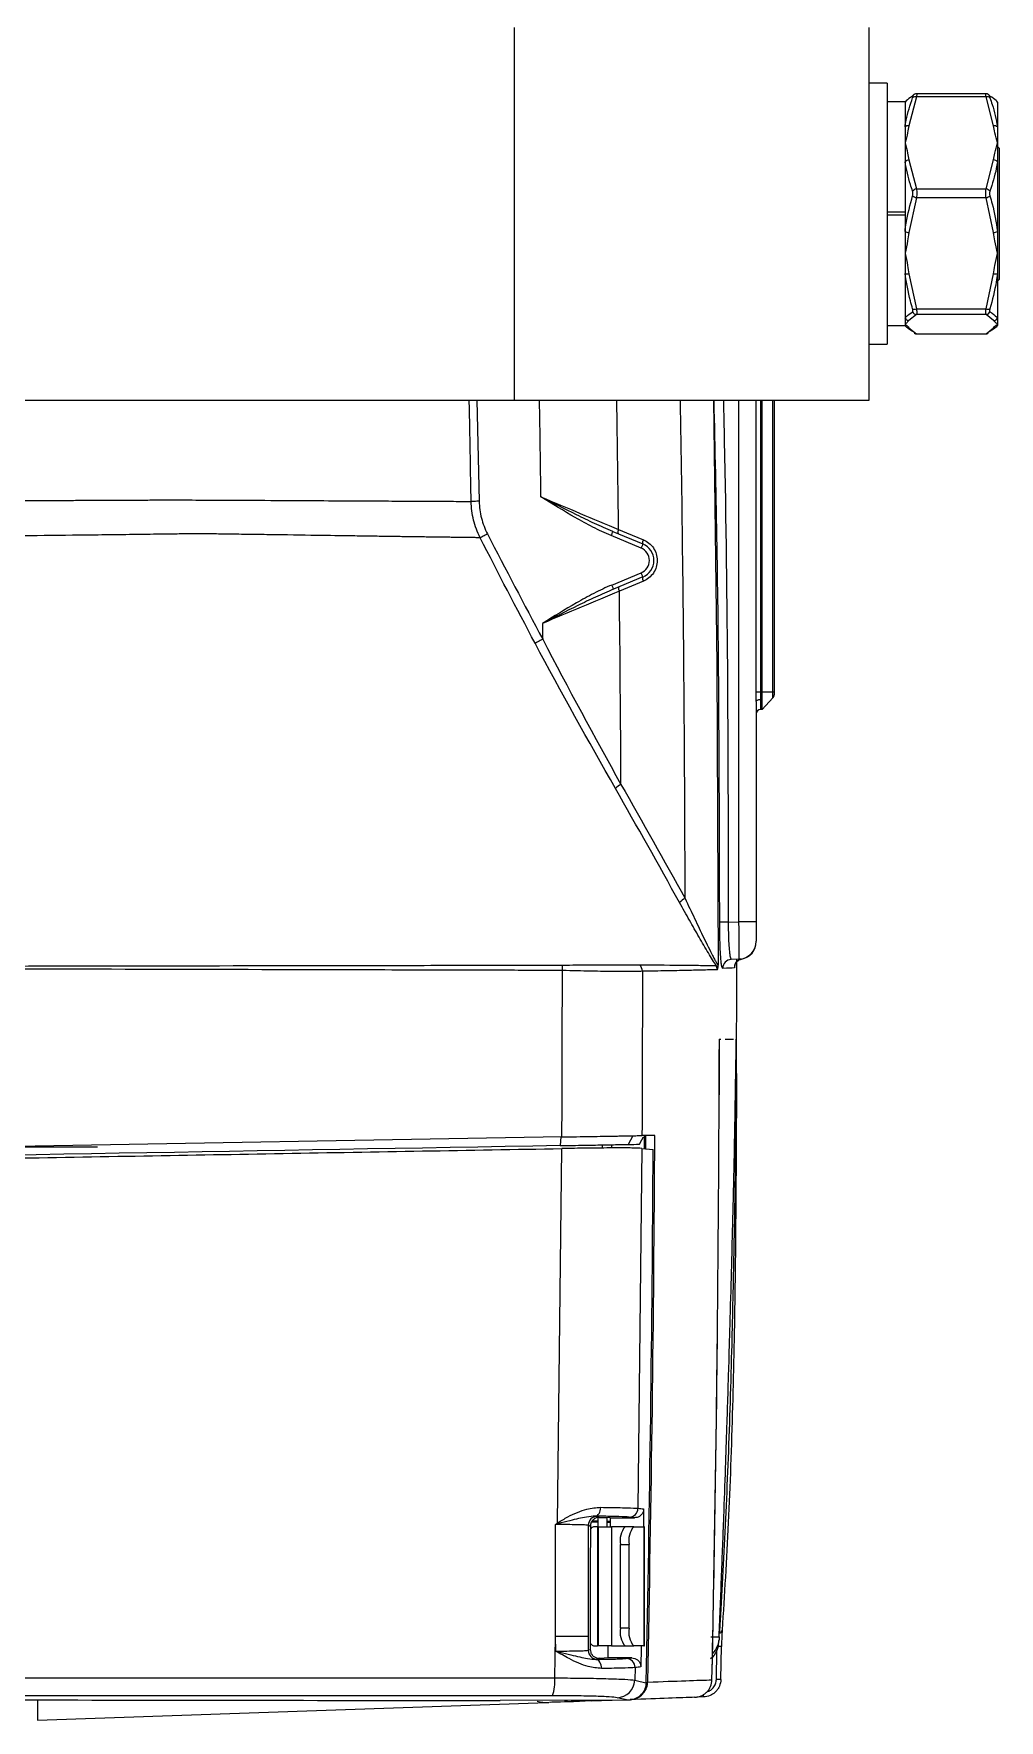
# Model space of a CAD drawing. Extents: x 14.8 to 109.8, y 1.6 to 86.6.
# Drawn here: x 50.9 to 54.14, y 65.48 to 71.13 of the extents above; entities that cross this region are included whole.
import ezdxf

# ---------------------------------------------------------------- set-up
doc = ezdxf.new("R2010")
doc.units = 0
doc.header["$MEASUREMENT"] = 0
doc.layers.add('OBJECT', color=7, linetype='CONTINUOUS')

msp = doc.modelspace()

# ---------------------------------------------------------------- linework, layer by layer
at = {"layer": 'OBJECT'}
for p, q in [((52.5123, 69.9043), (52.5123, 71.1543)), ((53.7023, 69.9043), (53.7023, 71.1543)), ((53.7623, 70.9668), (53.7023, 70.9668)), ((53.7623, 70.9668), (53.7623, 70.0918)), ((53.8606, 70.9211), (53.8352, 70.8241)), ((54.0939, 70.9211), (53.8606, 70.9211)), ((54.0933, 70.932), (53.8611, 70.932)), ((54.1193, 70.8241), (54.0939, 70.9211)), ((53.8223, 70.9043), (53.7623, 70.9043)), ((53.8223, 70.9043), (53.8223, 70.5343)), ((53.8223, 70.904), (53.8223, 70.8204)), ((54.1323, 70.904), (54.1323, 70.8204)), ((53.8223, 70.8204), (53.8223, 70.767)), ((54.1323, 70.8204), (54.1323, 70.767)), ((53.8223, 70.767), (53.8223, 70.7038)), ((54.1323, 70.767), (54.1323, 70.7038)), ((54.1383, 70.7493), (54.1323, 70.7553)), ((53.8223, 70.7038), (53.8223, 70.4702)), ((53.8352, 70.7099), (53.8606, 70.6129)), ((54.0939, 70.6129), (54.1193, 70.7099)), ((54.1323, 70.7038), (54.1323, 70.4702)), ((54.1383, 70.7493), (54.1383, 70.6849)), ((54.1383, 70.6849), (54.1383, 70.3093)), ((53.8606, 70.5833), (53.8352, 70.4661)), ((53.8606, 70.6129), (54.0939, 70.6129)), ((54.0939, 70.5833), (53.8606, 70.5833)), ((54.1193, 70.4661), (54.0939, 70.5833)), ((53.8223, 70.5343), (53.7623, 70.5343)), ((53.8223, 70.5243), (53.7623, 70.5243)), ((53.8223, 70.5243), (53.8223, 70.1543)), ((53.8223, 70.4702), (53.8223, 70.397)), ((54.1323, 70.4702), (54.1323, 70.397)), ((53.8223, 70.397), (53.8223, 70.3291)), ((54.1323, 70.397), (54.1323, 70.3291)), ((53.8223, 70.3291), (53.8223, 70.179)), ((53.8352, 70.3279), (53.8606, 70.2106)), ((54.0939, 70.2106), (54.1193, 70.3279)), ((54.1323, 70.3291), (54.1323, 70.179)), ((54.1323, 70.3033), (54.1383, 70.3093)), ((53.8606, 70.1916), (53.8352, 70.1712)), ((53.8606, 70.2106), (54.0939, 70.2106)), ((54.0939, 70.1916), (53.8606, 70.1916)), ((54.1193, 70.1712), (54.0939, 70.1916)), ((53.7623, 70.1543), (53.8223, 70.1543)), ((53.8223, 70.179), (53.8223, 70.1593)), ((53.8223, 70.1593), (53.8223, 70.1543)), ((53.8352, 70.1473), (53.8606, 70.1269)), ((54.0939, 70.1269), (54.1193, 70.1473)), ((54.1323, 70.179), (54.1323, 70.1593)), ((54.1323, 70.1593), (54.1323, 70.1543)), ((53.7023, 70.0918), (53.7623, 70.0918)), ((53.8606, 70.1269), (54.0939, 70.1269)), ((53.8606, 70.1269), (53.8611, 70.1269)), ((53.8611, 70.1266), (54.0933, 70.1266)), ((49.6108, 69.9043), (52.5123, 69.9043)), ((52.3865, 69.9043), (52.3943, 69.5652)), ((52.5123, 69.9043), (53.7023, 69.9043)), ((53.2654, 68.1546), (53.2654, 69.9043)), ((53.323, 68.9267), (53.323, 69.9043)), ((53.3374, 69.9043), (53.3374, 68.9267)), ((53.3433, 68.9267), (53.3433, 69.9043)), ((53.3792, 68.9267), (53.3792, 69.9043)), ((53.3833, 69.9043), (53.3833, 68.9267)), ((52.9374, 69.4083), (52.8365, 69.4501)), ((52.8422, 69.464), (52.9431, 69.4222)), ((52.8391, 69.2844), (52.9374, 69.3251)), ((52.9431, 69.3113), (52.8449, 69.2706)), ((53.323, 68.9267), (53.3374, 68.9267)), ((53.3233, 68.8943), (53.3233, 68.1546)), ((53.3433, 68.9267), (53.3374, 68.9267)), ((53.3377, 68.9008), (53.3377, 68.8672)), ((53.3433, 68.8674), (53.3433, 68.9267)), ((53.3433, 68.9267), (53.3792, 68.9267)), ((53.3792, 68.906), (53.3433, 68.8674)), ((53.3792, 68.906), (53.3792, 68.9267)), ((53.3792, 68.9267), (53.3833, 68.9267)), ((53.3833, 68.9267), (53.3833, 68.9162)), ((53.3433, 68.8674), (53.3377, 68.8672)), ((53.2297, 68.1534), (53.2654, 68.1546)), ((53.3233, 68.1546), (53.2654, 68.1546)), ((53.3233, 68.1546), (53.3233, 68.0897)), ((53.2654, 68.0297), (53.2398, 68.0288)), ((53.219, 67.7617), (53.2476, 67.7617)), ((53.1988, 67.5749), (53.1993, 67.6306)), ((52.6718, 67.4335), (49.7033, 67.3817)), ((52.6677, 67.4335), (52.6661, 67.4045)), ((52.91, 67.4377), (52.894, 67.4085)), ((52.9479, 67.4384), (52.9479, 67.3947)), ((52.9523, 67.4384), (52.9523, 67.3942)), ((50.7644, 67.4002), (51.1143, 67.4002)), ((52.6575, 66.1395), (52.6716, 67.3947)), ((52.8084, 67.3964), (52.8084, 67.407)), ((52.838, 67.4075), (52.838, 67.3966)), ((52.9399, 67.3954), (52.9269, 66.1883)), ((52.9399, 67.3954), (52.9777, 67.3919)), ((52.9459, 66.1862), (52.9449, 66.1267)), ((52.7602, 66.1313), (52.7602, 65.7587)), ((52.7712, 66.1426), (52.7933, 66.1422)), ((52.7727, 66.1449), (52.7933, 66.1446)), ((52.7933, 66.1449), (52.7729, 66.1452)), ((52.7912, 66.1267), (52.7827, 66.1267)), ((52.784, 66.162), (52.7902, 66.1613)), ((52.7912, 66.1267), (52.7912, 65.7267)), ((52.7912, 66.1267), (52.7933, 66.1267)), ((52.7933, 66.1267), (52.7933, 66.1572)), ((52.7933, 66.1267), (52.7933, 65.7267)), ((52.7933, 66.1267), (52.8383, 66.1267)), ((52.7971, 66.1579), (52.824, 66.1579)), ((52.8233, 66.1267), (52.8233, 66.1541)), ((52.8339, 66.1445), (52.8233, 66.1446)), ((52.8233, 66.1441), (52.8339, 66.1439)), ((52.8233, 66.142), (52.8338, 66.142)), ((52.8341, 66.1567), (52.824, 66.1579)), ((52.8341, 66.1567), (52.8336, 66.127)), ((52.8341, 66.1567), (52.9156, 66.1567)), ((52.8383, 66.1267), (52.8383, 65.7267)), ((52.8837, 66.1267), (52.8383, 66.1267)), ((52.9127, 66.1267), (52.8837, 66.1267)), ((52.9156, 66.1567), (52.8972, 66.1588)), ((52.9127, 66.1267), (52.9467, 66.1267)), ((52.9467, 66.1267), (52.9467, 65.7267)), ((52.9483, 66.1267), (52.9467, 66.1267)), ((52.9483, 65.7267), (52.9483, 66.1267)), ((52.8682, 65.7867), (52.8682, 66.0667)), ((52.8682, 66.0667), (52.8972, 66.0667)), ((52.8972, 65.7867), (52.8972, 66.0667)), ((52.8972, 65.7867), (52.8682, 65.7867)), ((52.6475, 65.6196), (52.6504, 65.7587)), ((52.6511, 65.7096), (52.6504, 65.7587)), ((52.7602, 65.7587), (52.7602, 65.7121)), ((52.7827, 65.7267), (52.7912, 65.7267)), ((52.7933, 65.7267), (52.7912, 65.7267)), ((52.8383, 65.7267), (52.7933, 65.7267)), ((52.8263, 65.7267), (52.8255, 65.6867)), ((52.8383, 65.7267), (52.8837, 65.7267)), ((52.8837, 65.7267), (52.9127, 65.7267)), ((52.9467, 65.7267), (52.9127, 65.7267)), ((52.9467, 65.7267), (52.9483, 65.7267)), ((53.1712, 65.7568), (53.1988, 65.7579)), ((53.1949, 65.7252), (53.1932, 65.7259)), ((53.1988, 65.758), (53.197, 65.7582)), ((53.2046, 65.6143), (53.2069, 65.725)), ((52.7902, 65.6821), (52.786, 65.6816)), ((52.7967, 65.6854), (52.8134, 65.6854)), ((52.8255, 65.6867), (52.8134, 65.6854)), ((52.9059, 65.6867), (52.8255, 65.6867)), ((52.8873, 65.6847), (52.9059, 65.6867)), ((53.1896, 65.6146), (53.1916, 65.7112)), ((52.9169, 65.654), (52.916, 65.612)), ((52.894, 65.5451), (52.857, 65.5533)), ((53.1466, 65.5556), (53.1238, 65.5548)), ((50.9133, 65.5457), (50.9133, 65.4776)), ((50.9133, 65.4776), (52.6229, 65.5373)), ((52.894, 65.5451), (52.4643, 65.5433)), ((52.77, 65.5424), (52.8399, 65.5448))]:
    msp.add_line(p, q, dxfattribs=at)
at = {"layer": 'OBJECT', "flags": 128}
for points in [[(53.1801, 69.9043), (53.1914, 69.0166), (53.1959, 68.0094)], [(52.8422, 69.464), (52.8421, 69.4637), (52.8418, 69.4629), (52.8413, 69.4616), (52.8406, 69.4599), (52.8397, 69.4578), (52.8387, 69.4554), (52.8376, 69.4528), (52.8365, 69.4501)], [(52.8619, 69.4704), (52.8889, 69.4592), (52.945, 69.436)], [(52.9431, 69.4222), (52.943, 69.4219), (52.9427, 69.4211), (52.9422, 69.4198), (52.9415, 69.4181), (52.9406, 69.416), (52.9396, 69.4136), (52.9385, 69.411), (52.9374, 69.4083)], [(52.8449, 69.2706), (52.8448, 69.2709), (52.8445, 69.2716), (52.8439, 69.2729), (52.8432, 69.2747), (52.8423, 69.2768), (52.8413, 69.2791), (52.8403, 69.2817), (52.8391, 69.2844)], [(52.945, 69.2974), (52.9181, 69.2862), (52.8644, 69.264)], [(52.9431, 69.3113), (52.943, 69.3116), (52.9427, 69.3123), (52.9422, 69.3136), (52.9415, 69.3153), (52.9406, 69.3174), (52.9396, 69.3198), (52.9385, 69.3224), (52.9374, 69.3251)], [(52.6067, 69.1557), (52.6068, 69.1491), (52.6069, 69.1424), (52.6069, 69.1358), (52.607, 69.1291), (52.6071, 69.1225), (52.6071, 69.1159), (52.6072, 69.1092), (52.6073, 69.1026)], [(52.6073, 69.1026), (52.603, 69.1003), (52.5989, 69.0981), (52.595, 69.0961), (52.5914, 69.0942), (52.5883, 69.0925), (52.5856, 69.091), (52.5834, 69.0899), (52.5819, 69.0891)], [(53.3233, 68.8943), (53.3235, 68.8955), (53.3243, 68.8967), (53.3257, 68.8979), (53.3275, 68.8988), (53.3297, 68.8996), (53.3322, 68.9003), (53.3349, 68.9007), (53.3377, 68.9008)], [(53.2297, 68.1534), (53.2243, 68.1534), (53.219, 68.1534), (53.2142, 68.1534), (53.2099, 68.1534), (53.2063, 68.1533), (53.2036, 68.1533), (53.2017, 68.1533), (53.2008, 68.1533)], [(52.9315, 67.4091), (52.9397, 67.4237), (52.9457, 67.4345)], [(52.784, 66.162), (52.7873, 66.1626), (52.7906, 66.1644), (52.7935, 66.1671), (52.7962, 66.1708), (52.7984, 66.1753), (52.8, 66.1804), (52.801, 66.186), (52.8014, 66.1917)], [(52.6504, 65.7587), (52.6505, 66.0087), (52.6505, 66.1339)], [(52.7671, 66.1279), (52.765, 66.1289), (52.7602, 66.1313)], [(52.7671, 66.1279), (52.7669, 65.9839), (52.7668, 65.8099), (52.7667, 65.7154)], [(52.7902, 66.1613), (52.7923, 66.1603), (52.7971, 66.1579)], [(52.7602, 65.7587), (52.7575, 65.7587), (52.751, 65.7587), (52.7408, 65.7587), (52.7274, 65.7587), (52.7111, 65.7587), (52.6925, 65.7587), (52.672, 65.7587), (52.6504, 65.7587)], [(52.9376, 65.7267), (52.9376, 65.7224), (52.9362, 65.6562)], [(53.2068, 65.725), (53.2067, 65.725), (53.2062, 65.725), (53.2051, 65.725), (53.2037, 65.7251), (53.2019, 65.7251), (53.1998, 65.7252), (53.1974, 65.7252), (53.1949, 65.7252)], [(52.7602, 65.7121), (52.7623, 65.7132), (52.7667, 65.7154)], [(52.8048, 65.6513), (52.8045, 65.6571), (52.8034, 65.6628), (52.8017, 65.668), (52.7993, 65.6726), (52.7965, 65.6763), (52.7932, 65.6792), (52.7897, 65.681), (52.786, 65.6816)], [(52.7967, 65.6854), (52.7946, 65.6843), (52.7902, 65.6821)], [(53.1916, 65.7112), (53.189, 65.7127), (53.1869, 65.7138)], [(53.2046, 65.6143), (53.2044, 65.6143), (53.2036, 65.6143), (53.2023, 65.6143), (53.2004, 65.6144), (53.1981, 65.6144), (53.1955, 65.6145), (53.1926, 65.6145), (53.1896, 65.6146)], [(53.1466, 65.5556), (53.1466, 65.5558), (53.1466, 65.5567), (53.1466, 65.5581), (53.1465, 65.5599), (53.1464, 65.5622), (53.1463, 65.5643)], [(52.77, 65.5424), (52.7302, 65.541), (52.7101, 65.5403)]]:
    msp.add_lwpolyline(points, dxfattribs=at)
at = {"layer": 'OBJECT'}
for centre, radius, start, end in [((53.86, 70.918), 0.0137, 119.7073, 154.3151), ((53.8564, 70.908), 0.0137, 72.2097, 129.9167), ((54.0981, 70.908), 0.0137, 50.0843, 107.7894), ((54.0945, 70.9179), 0.0137, 25.7097, 60.3889), ((53.8328, 70.8081), 0.0163, 81.2907, 130.3851), ((54.1217, 70.8081), 0.0163, 49.6152, 98.7098), ((53.8362, 70.6907), 0.0192, 92.9888, 136.7166), ((54.1183, 70.6907), 0.0192, 43.2833, 87.0123), ((53.8644, 70.5924), 0.0209, 100.5494, 143.6997), ((53.8671, 70.613), 0.0304, 230.0918, 257.6299), ((54.0901, 70.5924), 0.0209, 36.3016, 79.4493), ((54.0874, 70.613), 0.0304, 282.3711, 309.9071), ((53.8372, 70.4948), 0.0288, 238.7365, 266.1411), ((54.1173, 70.4948), 0.0288, 273.858, 301.2636), ((53.8312, 70.3527), 0.0252, 249.3365, 279.3205), ((54.1234, 70.3527), 0.0252, 260.6795, 290.6633), ((53.8534, 70.2313), 0.0219, 254.5783, 289.1257), ((53.8615, 70.2068), 0.0152, 204.428, 266.6527), ((54.1011, 70.2313), 0.0219, 250.8747, 285.4213), ((54.093, 70.2068), 0.0152, 273.3487, 335.5706), ((53.8356, 70.1865), 0.0152, 209.2439, 268.8133), ((53.8349, 70.1619), 0.0146, 209.9376, 271.3456), ((53.86, 70.1407), 0.0137, 240.0111, 272.7403), ((54.0946, 70.1407), 0.0137, 267.261, 299.6097), ((54.119, 70.1865), 0.0152, 271.1855, 330.7561), ((54.1196, 70.1619), 0.0146, 268.6533, 330.0624), ((-60.9867, 68.0017), 113.5993, 0.79598, 0.95964), ((-60.9867, 68.0017), 113.8582, 0.739072, 0.957459), ((-60.9867, 68.0017), 114.0719, 0.685626, 0.955665), ((52.8759, 69.4615), 0.0166, 147.5194, 197.1515), ((52.9202, 69.3667), 0.045, 292.5, 67.5), ((52.959, 69.4271), 0.0166, 147.5157, 197.1565), ((52.9202, 69.3667), 0.06, 292.5, 67.5), ((-60.9867, 68.0017), 114.0719, 0.116392, 0.685626), ((52.959, 69.3063), 0.0166, 162.6468, 212.5797), ((52.8784, 69.273), 0.0166, 162.6474, 212.5803), ((-60.9867, 68.0017), 113.8582, 0.309066, 0.635223), ((53.3683, 68.9162), 0.015, 317, 0), ((53.3383, 68.8522), 0.015, 92, 180), ((52.8995, 68.5583), 0.0649, 117.2956, 137.7125), ((53.109, 68.1827), 0.0562, 115.4291, 139.336), ((53.2633, 68.0897), 0.06, 272, 0), ((53.2633, 68.0887), 0.06, 280.5562, 359.9995), ((52.471, 67.9993), 0.2024, 357.8634, 2.9954), ((52.9113, 67.989), 0.0302, 0.0804, 45.6789), ((53.1624, 67.9945), 0.0301, 0.0231, 27.6049), ((53.2408, 67.9989), 0.03, 92.0503, 180.0577), ((53.2798, 68.0002), 0.03, 100.5684, 180.0084), ((-60.9867, 68.0017), 114.2446, 359.636706, 0.013783), ((-60.9867, 68.0017), 114.1866, 358.801434, 359.879574), ((-60.9867, 68.0017), 113.9713, 358.795395, 359.717093), ((-60.9867, 68.0017), 113.9661, 358.794245, 359.693399), ((-60.9867, 68.0017), 114.1866, 358.801434, 359.376217), ((52.897, 66.1887), 0.0299, 270.5314, 359.2762), ((52.4145, 65.9504), 0.308, 37.2215, 37.881), ((52.7903, 66.1313), 0.03, 90.0538, 179.9669), ((52.7842, 66.1056), 0.0212, 94.2156, 145.501), ((52.9378, 66.0807), 0.071, 139.6093, 191.369), ((52.9668, 66.0807), 0.071, 139.6093, 191.369), ((52.9378, 65.7727), 0.071, 168.631, 220.3907), ((52.9668, 65.7727), 0.071, 168.631, 220.3907), ((53.1979, 65.7811), 0.0112, 278.0709, 355.3312), ((52.7843, 65.7481), 0.0214, 213.1959, 265.6469), ((53.1107, 65.7617), 0.09, 317.1949, 357.2498), ((52.7902, 65.7122), 0.03, 180.0215, 269.9463), ((52.887, 65.6547), 0.0299, 358.6768, 89.4481), ((52.5081, 65.6056), 0.1401, 340.8901, 5.7674), ((52.856, 65.6133), 0.06, 270.9398, 358.8023), ((52.6231, 65.6623), 0.125, 254.172, 272.0001)]:
    msp.add_arc(centre, radius, start, end, dxfattribs=at)
msp.add_ellipse((53.2633, 68.1547), major_axis=(-0.0021, 0.125), ratio=0.016736, start_param=3.141897, end_param=4.711475, dxfattribs=at)
for points, knots in [([(53.8476, 70.9239), (53.845, 70.9224), (53.8338, 70.9159), (53.8273, 70.9092), (53.8223, 70.904)], [0, 0, 0, 0, 0.230778, 1, 1, 1, 1]), ([(53.8476, 70.9185), (53.8478, 70.9191), (53.8484, 70.9207), (53.8488, 70.9228), (53.8487, 70.9242), (53.848, 70.924), (53.8476, 70.9239)], [0, 0, 0, 0, 0.142529, 0.421886, 0.711622, 1, 1, 1, 1]), ([(53.8611, 70.9319), (53.8603, 70.9319), (53.8582, 70.932), (53.8555, 70.9311), (53.8538, 70.9301), (53.8532, 70.9298)], [0, 0, 0, 0, 0.265109, 0.749338, 1, 1, 1, 1]), ([(53.8611, 70.9317), (53.8613, 70.9318), (53.8618, 70.932), (53.8618, 70.9295), (53.8614, 70.9254), (53.8608, 70.9222), (53.8606, 70.9211)], [0, 0, 0, 0, 0.15693, 0.501935, 0.833129, 1, 1, 1, 1]), ([(54.0939, 70.9211), (54.0936, 70.9232), (54.0928, 70.9275), (54.0927, 70.9313), (54.0931, 70.9318), (54.0933, 70.932)], [0, 0, 0, 0, 0.3402031, 0.6860974, 1, 1, 1, 1]), ([(54.1012, 70.9298), (54.1003, 70.9303), (54.0981, 70.9315), (54.0951, 70.9323), (54.0934, 70.932), (54.0933, 70.932)], [0, 0, 0, 0, 0.387513, 0.974242, 1, 1, 1, 1]), ([(54.1069, 70.9239), (54.1067, 70.924), (54.1061, 70.9242), (54.1057, 70.9237), (54.1058, 70.9218), (54.1065, 70.9196), (54.1069, 70.9185)], [0, 0, 0, 0, 0.1425404, 0.4218971, 0.7116265, 1, 1, 1, 1]), ([(54.1323, 70.904), (54.131, 70.9056), (54.1256, 70.9124), (54.115, 70.9189), (54.1069, 70.9239)], [0, 0, 0, 0, 0.230784, 1, 1, 1, 1]), ([(53.8223, 70.8204), (53.8235, 70.8281), (53.8289, 70.8612), (53.8395, 70.8936), (53.8476, 70.9185)], [0, 0, 0, 0, 0.230783, 1, 1, 1, 1]), ([(54.1069, 70.9185), (54.1095, 70.9111), (54.1208, 70.8789), (54.1273, 70.8459), (54.1323, 70.8204)], [0, 0, 0, 0, 0.230778, 1, 1, 1, 1]), ([(53.8352, 70.8241), (53.8339, 70.8165), (53.8305, 70.7975), (53.8253, 70.7786), (53.8223, 70.7672), (53.8223, 70.767)], [0, 0, 0, 0, 0.4001067, 0.989964, 1, 1, 1, 1]), ([(54.1323, 70.767), (54.1322, 70.7672), (54.1292, 70.7786), (54.124, 70.7975), (54.1206, 70.8165), (54.1193, 70.8241)], [0, 0, 0, 0, 0.010037, 0.599893, 1, 1, 1, 1]), ([(53.8223, 70.767), (53.8223, 70.7668), (53.8253, 70.7554), (53.8305, 70.7365), (53.8339, 70.7175), (53.8352, 70.7099)], [0, 0, 0, 0, 0.010036, 0.599893, 1, 1, 1, 1]), ([(54.1193, 70.7099), (54.1206, 70.7175), (54.124, 70.7365), (54.1292, 70.7554), (54.1322, 70.7668), (54.1323, 70.767)], [0, 0, 0, 0, 0.400107, 0.989963, 1, 1, 1, 1]), ([(53.8476, 70.6048), (53.845, 70.6123), (53.8338, 70.6449), (53.8273, 70.6782), (53.8223, 70.7038)], [0, 0, 0, 0, 0.230777, 1, 1, 1, 1]), ([(54.1323, 70.7038), (54.131, 70.6961), (54.1256, 70.6628), (54.115, 70.63), (54.1069, 70.6048)], [0, 0, 0, 0, 0.230785, 1, 1, 1, 1]), ([(53.8223, 70.4702), (53.8235, 70.4795), (53.8289, 70.5198), (53.8395, 70.5593), (53.8476, 70.5897)], [0, 0, 0, 0, 0.2307856, 1, 1, 1, 1]), ([(53.8476, 70.5897), (53.8478, 70.5904), (53.8484, 70.5925), (53.8488, 70.5964), (53.8487, 70.601), (53.848, 70.6035), (53.8476, 70.6048)], [0, 0, 0, 0, 0.142539, 0.421888, 0.711621, 1, 1, 1, 1]), ([(53.8606, 70.6129), (53.861, 70.6105), (53.8617, 70.6054), (53.8618, 70.5965), (53.8614, 70.5889), (53.8608, 70.5847), (53.8606, 70.5833)], [0, 0, 0, 0, 0.28698, 0.578766, 0.858868, 1, 1, 1, 1]), ([(54.0939, 70.5833), (54.0935, 70.5862), (54.0928, 70.5921), (54.0927, 70.6012), (54.0931, 70.6083), (54.0937, 70.6118), (54.0939, 70.6129)], [0, 0, 0, 0, 0.286988, 0.57877, 0.858875, 1, 1, 1, 1]), ([(54.1069, 70.6048), (54.1067, 70.6042), (54.1061, 70.6024), (54.1057, 70.5988), (54.1058, 70.5941), (54.1065, 70.5912), (54.1069, 70.5897)], [0, 0, 0, 0, 0.142536, 0.421891, 0.711623, 1, 1, 1, 1]), ([(54.1069, 70.5897), (54.1095, 70.5806), (54.1208, 70.5414), (54.1273, 70.5011), (54.1323, 70.4702)], [0, 0, 0, 0, 0.230776, 1, 1, 1, 1]), ([(53.8352, 70.4661), (53.8339, 70.4568), (53.8305, 70.4339), (53.8253, 70.4109), (53.8223, 70.3972), (53.8223, 70.397)], [0, 0, 0, 0, 0.400105, 0.989964, 1, 1, 1, 1]), ([(54.1323, 70.397), (54.1322, 70.3972), (54.1292, 70.4109), (54.124, 70.4339), (54.1206, 70.4568), (54.1193, 70.4661)], [0, 0, 0, 0, 0.010037, 0.599895, 1, 1, 1, 1]), ([(53.8223, 70.397), (53.8223, 70.3967), (53.8253, 70.383), (53.8305, 70.3601), (53.8339, 70.3371), (53.8352, 70.3279)], [0, 0, 0, 0, 0.0100393, 0.5998966, 1, 1, 1, 1]), ([(54.1193, 70.3279), (54.1206, 70.3371), (54.124, 70.3601), (54.1292, 70.383), (54.1322, 70.3967), (54.1323, 70.397)], [0, 0, 0, 0, 0.400104, 0.98996, 1, 1, 1, 1]), ([(53.8476, 70.2102), (53.845, 70.2192), (53.8338, 70.2582), (53.8273, 70.2983), (53.8223, 70.3291)], [0, 0, 0, 0, 0.230777, 1, 1, 1, 1]), ([(54.1323, 70.3291), (54.131, 70.3199), (54.1256, 70.2797), (54.115, 70.2404), (54.1069, 70.2102)], [0, 0, 0, 0, 0.230785, 1, 1, 1, 1]), ([(53.8223, 70.179), (53.8235, 70.1807), (53.8289, 70.1879), (53.8395, 70.195), (53.8476, 70.2005)], [0, 0, 0, 0, 0.230784, 1, 1, 1, 1]), ([(53.8476, 70.2005), (53.8478, 70.2006), (53.8484, 70.2011), (53.8488, 70.2029), (53.8487, 70.2061), (53.848, 70.2088), (53.8476, 70.2102)], [0, 0, 0, 0, 0.142536, 0.421895, 0.711625, 1, 1, 1, 1]), ([(53.8606, 70.2106), (53.861, 70.2079), (53.8617, 70.2024), (53.8618, 70.1962), (53.8614, 70.1928), (53.8608, 70.1919), (53.8606, 70.1916)], [0, 0, 0, 0, 0.286984, 0.578772, 0.858875, 1, 1, 1, 1]), ([(54.0939, 70.1916), (54.0935, 70.1923), (54.0928, 70.1938), (54.0927, 70.1993), (54.0931, 70.2052), (54.0937, 70.2092), (54.0939, 70.2106)], [0, 0, 0, 0, 0.286981, 0.578764, 0.858864, 1, 1, 1, 1]), ([(54.1069, 70.2102), (54.1067, 70.2095), (54.1061, 70.2075), (54.1057, 70.2044), (54.1058, 70.2016), (54.1065, 70.2009), (54.1069, 70.2005)], [0, 0, 0, 0, 0.142535, 0.421894, 0.71162, 1, 1, 1, 1]), ([(54.1069, 70.2005), (54.1095, 70.1989), (54.1208, 70.1917), (54.1273, 70.1846), (54.1323, 70.179)], [0, 0, 0, 0, 0.230777, 1, 1, 1, 1]), ([(53.8352, 70.1712), (53.8339, 70.1696), (53.8305, 70.1657), (53.8253, 70.1617), (53.8223, 70.1593), (53.8223, 70.1593)], [0, 0, 0, 0, 0.4001051, 0.9899633, 1, 1, 1, 1]), ([(53.8223, 70.1593), (53.8223, 70.1592), (53.8253, 70.1568), (53.8305, 70.1529), (53.8339, 70.1489), (53.8352, 70.1473)], [0, 0, 0, 0, 0.010037, 0.599894, 1, 1, 1, 1]), ([(53.8476, 70.1347), (53.845, 70.1362), (53.8371, 70.1406), (53.8325, 70.1453), (53.8295, 70.1483)], [0, 0, 0, 0, 0.335607, 1, 1, 1, 1]), ([(53.8531, 70.1288), (53.8531, 70.1288), (53.8543, 70.1279), (53.8571, 70.1268), (53.8599, 70.1268), (53.8611, 70.1267)], [0, 0, 0, 0, 0.0189366, 0.5758658, 1, 1, 1, 1]), ([(54.0933, 70.1267), (54.0943, 70.1267), (54.0967, 70.1267), (54.0994, 70.1276), (54.1009, 70.1285), (54.1013, 70.1288)], [0, 0, 0, 0, 0.3462296, 0.810199, 1, 1, 1, 1]), ([(54.1323, 70.1546), (54.131, 70.153), (54.1256, 70.1462), (54.115, 70.1397), (54.1069, 70.1347)], [0, 0, 0, 0, 0.230784, 1, 1, 1, 1]), ([(54.1323, 70.1593), (54.1322, 70.1593), (54.1292, 70.1617), (54.124, 70.1657), (54.1206, 70.1696), (54.1193, 70.1712)], [0, 0, 0, 0, 0.0100375, 0.5998946, 1, 1, 1, 1]), ([(54.1193, 70.1473), (54.1206, 70.1489), (54.124, 70.1529), (54.1292, 70.1568), (54.1322, 70.1592), (54.1323, 70.1593)], [0, 0, 0, 0, 0.400106, 0.989963, 1, 1, 1, 1]), ([(54.0933, 70.1266), (54.0933, 70.1266), (54.0934, 70.1264), (54.0937, 70.1267), (54.0939, 70.1269)], [0, 0, 0, 0, 0.093761, 1, 1, 1, 1]), ([(52.3674, 69.5648), (52.367, 69.5848), (52.3653, 69.6848), (52.3635, 69.7979), (52.3613, 69.8911), (52.361, 69.9043)], [0, 0, 0, 0, 0.176693, 0.883464, 1, 1, 1, 1]), ([(53.2008, 68.1533), (53.2008, 68.1733), (53.2007, 68.2733), (53.1993, 68.6933), (53.1968, 69.2571), (53.1857, 69.7406), (53.182, 69.9043)], [0, 0, 0, 0, 0.034264, 0.171322, 0.719555, 1, 1, 1, 1]), ([(53.2131, 69.9043), (53.2141, 69.8589), (53.2276, 69.2754), (53.2287, 68.6917), (53.2297, 68.1534)], [0, 0, 0, 0, 0.077834, 1, 1, 1, 1]), ([(49.8759, 69.5653), (49.8876, 69.5653), (49.9108, 69.5653), (49.9456, 69.5654), (49.9803, 69.5654), (50.0149, 69.5655), (50.0494, 69.5656), (50.0838, 69.5656), (50.1181, 69.5657), (50.1523, 69.5658), (50.1864, 69.5658), (50.2204, 69.5659), (50.2543, 69.566), (50.2881, 69.5661), (50.3218, 69.5661), (50.3553, 69.5662), (50.3887, 69.5663), (50.422, 69.5664), (50.4552, 69.5665), (50.4882, 69.5666), (50.5211, 69.5666), (50.5538, 69.5667), (50.5864, 69.5668), (50.6189, 69.5669), (50.6512, 69.567), (50.6833, 69.5671), (50.7153, 69.5672), (50.7472, 69.5673), (50.7789, 69.5674), (50.8104, 69.5675), (50.8418, 69.5677), (50.873, 69.5678), (50.904, 69.5679), (50.9348, 69.568), (50.9655, 69.5681), (50.996, 69.5682), (51.0263, 69.5683), (51.0564, 69.5685), (51.0863, 69.5686), (51.1161, 69.5687), (51.1456, 69.5689), (51.175, 69.569), (51.2041, 69.5691), (51.2331, 69.5693), (51.2618, 69.5694), (51.2903, 69.5695), (51.3187, 69.5697), (51.3526, 69.5699), (51.4127, 69.5696), (51.5179, 69.5692), (51.6595, 69.5685), (51.8051, 69.5677), (51.9138, 69.5671), (51.989, 69.5667), (52.0407, 69.5664), (52.0898, 69.5662), (52.1364, 69.5659), (52.1806, 69.5657), (52.2224, 69.5655), (52.2619, 69.5653), (52.2992, 69.5651), (52.3344, 69.5649), (52.3564, 69.5648), (52.3674, 69.5648)], [0, 0, 0, 0, 0.010885, 0.02177, 0.032656, 0.043541, 0.054426, 0.065311, 0.076196, 0.087082, 0.097967, 0.108852, 0.119737, 0.130622, 0.141508, 0.152393, 0.163278, 0.174163, 0.185048, 0.195933, 0.206819, 0.217704, 0.228589, 0.239474, 0.250359, 0.261244, 0.27213, 0.283015, 0.2939, 0.304785, 0.31567, 0.326555, 0.33744, 0.348326, 0.359211, 0.370096, 0.380981, 0.391866, 0.402751, 0.413636, 0.424521, 0.435407, 0.446292, 0.457177, 0.468062, 0.478947, 0.489832, 0.500717, 0.518358, 0.560412, 0.626874, 0.695576, 0.753854, 0.780728, 0.8071, 0.83297, 0.858337, 0.883203, 0.907566, 0.931428, 0.954787, 0.977645, 1, 1, 1, 1]), ([(52.3943, 69.5652), (52.3887, 69.5651), (52.3832, 69.565), (52.3737, 69.5649), (52.3698, 69.5648), (52.3674, 69.5648)], [0, 0, 0, 0, 0.5, 0.5, 1, 1, 1, 1]), ([(52.3977, 69.443), (52.3882, 69.4619), (52.3808, 69.4818), (52.3705, 69.5227), (52.3677, 69.5437), (52.3674, 69.5648)], [0, 0, 0, 0, 0.5, 0.5, 1, 1, 1, 1]), ([(52.3943, 69.5652), (52.3946, 69.5462), (52.3972, 69.5273), (52.4067, 69.4905), (52.4136, 69.4726), (52.4223, 69.4557)], [0, 0, 0, 0, 0.5, 0.5, 1, 1, 1, 1]), ([(52.8365, 69.4501), (52.8158, 69.4587), (52.7956, 69.4683), (52.7557, 69.4888), (52.7361, 69.4996), (52.6779, 69.5329), (52.6398, 69.5564), (52.6016, 69.5798)], [0, 0, 0, 0, 0.25, 0.25, 0.5, 0.5, 1, 1, 1, 1]), ([(52.8422, 69.464), (52.8217, 69.4724), (52.8015, 69.4815), (52.7611, 69.5002), (52.7411, 69.5099), (52.6811, 69.5393), (52.6414, 69.5596), (52.6016, 69.5798)], [0, 0, 0, 0, 0.25, 0.25, 0.5, 0.5, 1, 1, 1, 1]), ([(52.6016, 69.5798), (52.6455, 69.5614), (52.6892, 69.543), (52.7763, 69.5064), (52.8194, 69.4883), (52.8619, 69.4704)], [0, 0, 0, 0, 0.5, 0.5, 1, 1, 1, 1]), ([(52.3977, 69.443), (52.3919, 69.4431), (52.3804, 69.4432), (52.3625, 69.4434), (52.3442, 69.4437), (52.3253, 69.4439), (52.3058, 69.4442), (52.2857, 69.4445), (52.2651, 69.4447), (52.2439, 69.445), (52.2222, 69.4453), (52.1998, 69.4456), (52.1768, 69.446), (52.1532, 69.4463), (52.1291, 69.4466), (52.1042, 69.447), (52.0788, 69.4474), (52.0527, 69.4477), (52.026, 69.4481), (51.9987, 69.4485), (51.941, 69.4494), (51.8418, 69.4508), (51.7222, 69.4526), (51.6174, 69.454), (51.549, 69.4551), (51.488, 69.4558), (51.4353, 69.4558), (51.3924, 69.4556), (51.3484, 69.455), (51.2915, 69.4543), (51.2108, 69.4532), (51.12, 69.4521), (50.9977, 69.4506), (50.8448, 69.449), (50.6932, 69.4475), (50.5808, 69.4465), (50.5055, 69.4459), (50.4292, 69.4453), (50.3521, 69.4448), (50.2742, 69.4443), (50.1954, 69.4438), (50.1159, 69.4433), (50.0356, 69.4429), (49.9547, 69.4426), (49.9003, 69.4424), (49.873, 69.4423)], [0, 0, 0, 0, 0.012038, 0.02418, 0.036425, 0.048774, 0.061225, 0.073778, 0.086433, 0.09919, 0.112047, 0.125006, 0.138064, 0.151222, 0.16448, 0.177836, 0.191291, 0.204843, 0.218493, 0.232239, 0.246081, 0.304039, 0.373495, 0.405327, 0.437053, 0.458042, 0.478512, 0.498868, 0.507158, 0.528357, 0.562429, 0.595806, 0.626125, 0.691572, 0.753167, 0.777504, 0.801919, 0.826413, 0.850984, 0.875632, 0.900357, 0.925156, 0.950031, 0.974979, 1, 1, 1, 1]), ([(52.4223, 69.4557), (52.4171, 69.453), (52.4118, 69.4503), (52.4031, 69.4458), (52.3997, 69.444), (52.3977, 69.443)], [0, 0, 0, 0, 0.5, 0.5, 1, 1, 1, 1]), ([(52.945, 69.436), (52.9517, 69.4332), (52.958, 69.4295), (52.9693, 69.4202), (52.9743, 69.4148), (52.9826, 69.4026), (52.9858, 69.3958), (52.9902, 69.3816), (52.9913, 69.3741), (52.9913, 69.3592), (52.9902, 69.3517), (52.9858, 69.3376), (52.9825, 69.3307), (52.9743, 69.3186), (52.9693, 69.3131), (52.958, 69.3039), (52.9517, 69.3002), (52.945, 69.2974)], [0, 0, 0, 0, 0.125, 0.125, 0.25, 0.25, 0.375, 0.375, 0.5, 0.5, 0.625, 0.625, 0.75, 0.75, 0.875, 0.875, 1, 1, 1, 1]), ([(52.8391, 69.2844), (52.8186, 69.276), (52.7986, 69.2664), (52.7592, 69.2461), (52.7398, 69.2354), (52.6822, 69.2023), (52.6445, 69.179), (52.6067, 69.1557)], [0, 0, 0, 0, 0.25, 0.25, 0.5, 0.5, 1, 1, 1, 1]), ([(52.8449, 69.2706), (52.8246, 69.2622), (52.8045, 69.2532), (52.7646, 69.2347), (52.7447, 69.2251), (52.6854, 69.1959), (52.6461, 69.1758), (52.6067, 69.1557)], [0, 0, 0, 0, 0.25, 0.25, 0.5, 0.5, 1, 1, 1, 1]), ([(52.8644, 69.264), (52.8223, 69.2463), (52.7796, 69.2284), (52.6934, 69.1922), (52.6501, 69.174), (52.6067, 69.1557)], [0, 0, 0, 0, 0.5, 0.5, 1, 1, 1, 1]), ([(53.3233, 68.8943), (53.3233, 68.8995), (53.3232, 68.9049), (53.323, 68.9157), (53.323, 68.9212), (53.323, 68.9267)], [0, 0, 0, 0, 0.5, 0.5, 1, 1, 1, 1]), ([(53.3374, 68.9267), (53.3374, 68.9222), (53.3374, 68.9178), (53.3376, 68.9091), (53.3377, 68.9049), (53.3377, 68.9008)], [0, 0, 0, 0, 0.5, 0.5, 1, 1, 1, 1]), ([(53.1891, 68.0084), (53.1855, 68.0137), (53.1814, 68.0203), (53.1725, 68.0347), (53.1678, 68.0425), (53.158, 68.059), (53.1528, 68.0678), (53.1424, 68.0856), (53.1371, 68.0946), (53.1212, 68.1222), (53.1104, 68.1411), (53.0885, 68.1797), (53.0775, 68.1993), (53.0664, 68.2193)], [0, 0, 0, 0, 0.125, 0.125, 0.25, 0.25, 0.375, 0.375, 0.5, 0.5, 0.75, 0.75, 1, 1, 1, 1]), ([(53.0849, 68.2335), (53.0954, 68.2107), (53.106, 68.1883), (53.1268, 68.1442), (53.1372, 68.1226), (53.1525, 68.091), (53.1576, 68.0806), (53.1675, 68.0606), (53.1723, 68.0511), (53.179, 68.0379), (53.1812, 68.0337), (53.1853, 68.0259), (53.1873, 68.0224), (53.1907, 68.0163), (53.1922, 68.0138), (53.1946, 68.0103), (53.1955, 68.0094), (53.1959, 68.0094)], [0, 0, 0, 0, 0.25, 0.25, 0.5, 0.5, 0.625, 0.625, 0.75, 0.75, 0.8125, 0.8125, 0.875, 0.875, 0.9375, 0.9375, 1, 1, 1, 1]), ([(53.2109, 67.9988), (53.2102, 67.9988), (53.2096, 67.9998), (53.2084, 68.0036), (53.2078, 68.0066), (53.2066, 68.0143), (53.206, 68.019), (53.2049, 68.0302), (53.2044, 68.0367), (53.2035, 68.0509), (53.203, 68.0587), (53.2023, 68.0756), (53.202, 68.0846), (53.2014, 68.1032), (53.2012, 68.1129), (53.2009, 68.133), (53.2009, 68.1431), (53.2008, 68.1533)], [0, 0, 0, 0, 0.125, 0.125, 0.25, 0.25, 0.375, 0.375, 0.5, 0.5, 0.625, 0.625, 0.75, 0.75, 0.875, 0.875, 1, 1, 1, 1]), ([(53.2297, 68.1534), (53.2296, 68.1368), (53.2298, 68.1204), (53.2305, 68.0979), (53.2308, 68.0906), (53.2315, 68.077), (53.2319, 68.0707), (53.2329, 68.0592), (53.2334, 68.054), (53.2345, 68.045), (53.2351, 68.0412), (53.2364, 68.035), (53.2371, 68.0327), (53.2384, 68.0296), (53.2391, 68.0288), (53.2398, 68.0288)], [0, 0, 0, 0, 0.25, 0.25, 0.375, 0.375, 0.5, 0.5, 0.625, 0.625, 0.75, 0.75, 0.875, 0.875, 1, 1, 1, 1]), ([(49.7355, 68.0055), (50.2255, 68.0059), (50.7151, 68.0066), (51.4479, 68.0078), (51.6919, 68.0082), (52.0575, 68.0088), (52.1793, 68.009), (52.362, 68.0093), (52.4532, 68.0094), (52.5597, 68.0095), (52.6129, 68.0096), (52.6395, 68.0096), (52.6528, 68.0097), (52.6585, 68.0097), (52.6623, 68.0097), (52.6642, 68.0097), (52.6661, 68.0097)], [0, 0, 0, 0, 0.5, 0.5, 0.75, 0.75, 0.875, 0.875, 0.9375, 0.96875, 0.984375, 0.992188, 0.996094, 0.998047, 0.998047, 1, 1, 1, 1]), ([(52.6733, 67.9918), (52.6656, 67.992), (52.658, 67.9919), (52.6428, 67.9919), (52.6199, 67.992), (52.5666, 67.9922), (52.4599, 67.9925), (52.3684, 67.9927), (52.1853, 67.9932), (52.0631, 67.9935), (51.6965, 67.9945), (51.4519, 67.9951), (50.7174, 67.9966), (50.2266, 67.9974), (49.7356, 67.9978)], [0, 0, 0, 0, 0.007813, 0.007813, 0.015625, 0.03125, 0.0625, 0.125, 0.125, 0.25, 0.25, 0.5, 0.5, 1, 1, 1, 1]), ([(52.6661, 68.0097), (52.6661, 68.0097), (52.6661, 68.0097), (52.6661, 68.0097), (52.6684, 68.0098), (52.6708, 68.0098), (52.6731, 68.0099)], [-0.00000006, -0.00000006, -0.00000006, -0.00000006, 0, 0, 0, 0.0001812267, 0.0001812267, 0.0001812267, 0.0001812267]), ([(52.6731, 68.0099), (52.7053, 68.0103), (52.7358, 68.0104), (52.7794, 68.0106), (52.7933, 68.0106), (52.8194, 68.0106), (52.8318, 68.0107), (52.855, 68.0107), (52.8657, 68.0107), (52.8849, 68.0107), (52.8935, 68.0107), (52.9086, 68.0107), (52.9151, 68.0107), (52.9256, 68.0106), (52.9296, 68.0106), (52.9325, 68.0106)], [0, 0, 0, 0, 0.25, 0.25, 0.375, 0.375, 0.5, 0.5, 0.625, 0.625, 0.75, 0.75, 0.875, 0.875, 1, 1, 1, 1]), ([(52.9416, 67.989), (52.9389, 67.9888), (52.935, 67.9886), (52.9245, 67.9883), (52.9179, 67.9883), (52.9025, 67.9881), (52.8936, 67.9881), (52.8787, 67.9881), (52.8735, 67.9882), (52.8624, 67.9882), (52.8566, 67.9883), (52.8385, 67.9884), (52.8256, 67.9886), (52.7984, 67.9889), (52.7839, 67.9892), (52.7385, 67.99), (52.7066, 67.9907), (52.6733, 67.9918)], [0, 0, 0, 0, 0.125, 0.125, 0.25, 0.25, 0.375, 0.375, 0.4375, 0.4375, 0.5, 0.5, 0.625, 0.625, 0.75, 0.75, 1, 1, 1, 1]), ([(52.9325, 68.0106), (52.9327, 68.0106), (52.9329, 68.0106), (52.9332, 68.0106), (52.9332, 68.0106), (52.9332, 68.0106), (52.9332, 68.0106)], [0, 0, 0, 0, 0.0001000617, 0.0001000617, 0.0001000617, 0.0001001217, 0.0001001217, 0.0001001217, 0.0001001217]), ([(52.9332, 68.0106), (52.9915, 68.0104), (53.0422, 68.0101), (53.1062, 68.0095), (53.1256, 68.0092), (53.1516, 68.0089), (53.1598, 68.0088), (53.1713, 68.0086), (53.175, 68.0085), (53.1822, 68.0084), (53.1857, 68.0082), (53.1891, 68.0084)], [0, 0, 0, 0, 0.5, 0.5, 0.75, 0.75, 0.875, 0.875, 0.9375, 0.9375, 1, 1, 1, 1]), ([(53.1925, 67.9945), (53.1892, 67.9942), (53.1858, 67.9941), (53.1788, 67.994), (53.1679, 67.9937), (53.1558, 67.9934), (53.1303, 67.9927), (53.1114, 67.9923), (53.0696, 67.9914), (53.0467, 67.9909), (53.0095, 67.9902), (52.9966, 67.99), (52.9765, 67.9896), (52.9663, 67.9894), (52.954, 67.9892), (52.9478, 67.9891), (52.9452, 67.9891), (52.9434, 67.9891), (52.9425, 67.9891), (52.9416, 67.989)], [0, 0, 0, 0, 0.0625, 0.0625, 0.125, 0.25, 0.25, 0.5, 0.5, 0.75, 0.75, 0.875, 0.875, 0.9375, 0.96875, 0.984375, 0.992187, 0.992187, 1, 1, 1, 1]), ([(53.1891, 68.0084), (53.1906, 68.0066), (53.192, 68.0057), (53.1944, 68.0059), (53.1954, 68.0072), (53.1959, 68.0094)], [0, 0, 0, 0, 0.5, 0.5, 1, 1, 1, 1]), ([(53.1925, 67.9945), (53.1931, 67.9945), (53.1937, 67.9957), (53.1946, 67.9993), (53.1949, 68.0009), (53.1954, 68.0047), (53.1957, 68.0069), (53.1959, 68.0094)], [0, 0, 0, 0, 0.5, 0.5, 0.75, 0.75, 1, 1, 1, 1]), ([(53.2508, 68.007), (53.2507, 68.0059), (53.2504, 68.0002), (53.25, 68.0002), (53.2498, 68.0002)], [0, 0, 0, 0, 0.191617, 1, 1, 1, 1]), ([(53.2508, 68.0072), (53.2507, 68.007), (53.2507, 68.0066), (53.2509, 68.0081), (53.2518, 68.0109), (53.2539, 68.0158), (53.2586, 68.022), (53.2657, 68.0275), (53.2716, 68.0288), (53.2744, 68.0294)], [0, 0, 0, 0, 0.109842, 0.238847, 0.341499, 0.456452, 0.628973, 0.828718, 1, 1, 1, 1]), ([(53.1996, 67.7617), (53.1996, 67.7401), (53.1996, 67.6964), (53.1994, 67.6527), (53.1993, 67.6307)], [0, 0, 0, 0, 0.495547, 1, 1, 1, 1]), ([(53.2564, 67.7616), (53.2564, 67.7616), (53.2564, 67.7616), (53.2564, 67.7616), (53.2564, 67.7616), (53.2564, 67.7615), (53.2564, 67.7614), (53.2564, 67.7611), (53.2564, 67.7606), (53.2564, 67.7596), (53.2564, 67.7577), (53.2564, 67.7518), (53.2563, 67.738), (53.2561, 67.7084), (53.2555, 67.6163), (53.2536, 67.4018), (53.2512, 67.1879), (53.248, 67.0483), (53.2476, 67.0311)], [0, 0, 0, 0, 0.000051, 0.000056, 0.0001, 0.000163, 0.000294, 0.000656, 0.001131, 0.002235, 0.004318, 0.008472, 0.025029, 0.058248, 0.124751, 0.390898, 0.924878, 1, 1, 1, 1]), ([(53.252, 67.4732), (53.2531, 67.5367), (53.2544, 67.6167), (53.2557, 67.7072), (53.2561, 67.7372), (53.2563, 67.7514), (53.2564, 67.7575), (53.2564, 67.7596), (53.2564, 67.7606), (53.2564, 67.7612), (53.2564, 67.7615), (53.2564, 67.7617), (53.2564, 67.7618), (53.2564, 67.7618), (53.2564, 67.7618)], [0, 0, 0, 0, 0.670536, 0.845236, 0.93259, 0.976278, 0.987334, 0.992958, 0.996025, 0.997415, 0.998588, 0.999105, 0.999628, 1, 1, 1, 1]), ([(53.2564, 67.7617), (53.2567, 67.6254), (53.2571, 67.4599), (53.2555, 67.3047), (53.2553, 67.2773)], [0, 0, 0, 0, 0.824099, 1, 1, 1, 1]), ([(53.1993, 67.6307), (53.1993, 67.6226), (53.1993, 67.604), (53.199, 67.5854), (53.1988, 67.5749)], [0, 0, 0, 0, 0.437039, 1, 1, 1, 1]), ([(53.1988, 65.7578), (53.2017, 65.8272), (53.2072, 65.9611), (53.2144, 66.15), (53.2203, 66.3152), (53.2249, 66.4525), (53.2286, 66.5652), (53.232, 66.6778), (53.2361, 66.8162), (53.2411, 66.9978), (53.2466, 67.2199), (53.2504, 67.3829), (53.252, 67.4719), (53.252, 67.4732)], [0, 0, 0, 0, 0.120782, 0.233186, 0.329316, 0.409399, 0.473625, 0.527828, 0.610623, 0.716335, 0.84524, 0.997712, 1, 1, 1, 1]), ([(52.6718, 67.4335), (52.7052, 67.4341), (52.737, 67.4347), (52.7825, 67.4355), (52.7969, 67.4357), (52.8242, 67.4362), (52.8371, 67.4364), (52.8551, 67.4367), (52.861, 67.4368), (52.872, 67.437), (52.8773, 67.4371), (52.8922, 67.4374), (52.901, 67.4375), (52.9165, 67.4378), (52.9231, 67.4379), (52.9336, 67.4381), (52.9375, 67.4382), (52.9402, 67.4382)], [0, 0, 0, 0, 0.25, 0.25, 0.375, 0.375, 0.5, 0.5, 0.5625, 0.5625, 0.625, 0.625, 0.75, 0.75, 0.875, 0.875, 1, 1, 1, 1]), ([(49.6935, 67.3427), (50.0631, 67.3491), (50.7454, 67.361), (51.7385, 67.3784), (52.3605, 67.3892), (52.6716, 67.3947)], [0, 0, 0, 0, 0.371392, 0.685542, 1, 1, 1, 1]), ([(52.6661, 67.4045), (51.6829, 67.3873), (50.6937, 67.3701), (49.7034, 67.3528), (49.7033, 67.3528), (49.7033, 67.3528), (49.7033, 67.3528)], [4.59014878, 4.59014878, 4.59014878, 4.59014878, 4.68936392, 4.68936392, 4.68936392, 4.68936795, 4.68936795, 4.68936795, 4.68936795]), ([(52.6661, 67.4045), (52.6942, 67.405), (52.7217, 67.4055), (52.7728, 67.4063), (52.7964, 67.4068), (52.8371, 67.4075), (52.8543, 67.4078), (52.8805, 67.4082), (52.8895, 67.4084), (52.894, 67.4085)], [3.300884, 3.300884, 3.300884, 3.300884, 3.623224, 3.623224, 3.945563, 3.945563, 4.267902, 4.267902, 4.590155, 4.590155, 4.590155, 4.590155]), ([(52.9399, 67.3954), (52.9311, 67.3958), (52.9134, 67.3967), (52.846, 67.3968), (52.7625, 67.3961), (52.6999, 67.3951), (52.6716, 67.3947)], [0, 0, 0, 0, 0.261176, 0.522354, 0.783516, 1, 1, 1, 1]), ([(53.2553, 67.2773), (53.2544, 67.1616), (53.2525, 66.9024), (53.2443, 66.5223), (53.231, 66.1338), (53.2164, 65.8981), (53.2091, 65.7802)], [0, 0, 0, 0, 0.208771, 0.467486, 0.733744, 1, 1, 1, 1]), ([(53.2476, 67.0311), (53.2454, 66.9246), (53.2404, 66.6825), (53.2286, 66.3298), (53.2152, 66.0328), (53.2047, 65.8512), (53.2003, 65.7836), (53.1995, 65.77)], [0, 0, 0, 0, 0.230318, 0.523819, 0.817325, 0.963471, 1, 1, 1, 1]), ([(52.6575, 66.1395), (52.6689, 66.1464), (52.7006, 66.1655), (52.7507, 66.1874), (52.7862, 66.1904), (52.8014, 66.1917)], [0, 0, 0, 0, 0.242075, 0.675295, 1, 1, 1, 1]), ([(52.8014, 66.1917), (52.8277, 66.1913), (52.8802, 66.1905), (52.9155, 66.1892), (52.9245, 66.1885), (52.9269, 66.1883)], [0, 0, 0, 0, 0.426316, 0.85263, 1, 1, 1, 1]), ([(52.9459, 66.1862), (52.9455, 66.1828), (52.9447, 66.1762), (52.9395, 66.1674), (52.9318, 66.1607), (52.9234, 66.1572), (52.9178, 66.1569), (52.9156, 66.1567)], [0, 0, 0, 0, 0.21392, 0.427815, 0.642547, 0.859526, 1, 1, 1, 1]), ([(52.9269, 66.1883), (52.93, 66.188), (52.9364, 66.1872), (52.9427, 66.1865), (52.9459, 66.1862)], [0, 0, 0, 0, 0.4873, 1, 1, 1, 1]), ([(52.6505, 66.1339), (52.6506, 66.134), (52.6529, 66.1358), (52.6553, 66.1377), (52.6575, 66.1395)], [0, 0, 0, 0, 0.042902, 1, 1, 1, 1]), ([(52.6597, 66.1367), (52.6574, 66.136), (52.6545, 66.1351), (52.6514, 66.1342), (52.6506, 66.1339), (52.6505, 66.1339)], [0, 0, 0, 0, 0.735219, 0.953666, 1, 1, 1, 1]), ([(52.7602, 66.1313), (52.7584, 66.1316), (52.7546, 66.1322), (52.7318, 66.133), (52.6991, 66.1336), (52.6697, 66.1338), (52.6531, 66.1339), (52.6505, 66.1339)], [0, 0, 0, 0, 0.238533, 0.477063, 0.715568, 0.954034, 1, 1, 1, 1]), ([(52.784, 66.162), (52.7744, 66.1613), (52.75, 66.1597), (52.7069, 66.1489), (52.6727, 66.14), (52.6597, 66.1367)], [0, 0, 0, 0, 0.28791, 0.730283, 1, 1, 1, 1]), ([(52.7971, 66.1579), (52.7937, 66.1575), (52.787, 66.1569), (52.778, 66.1517), (52.7712, 66.1441), (52.7676, 66.1356), (52.7672, 66.1301), (52.7671, 66.1279)], [0, 0, 0, 0, 0.214972, 0.429942, 0.644892, 0.85974, 1, 1, 1, 1]), ([(52.8972, 66.1588), (52.8951, 66.159), (52.887, 66.1597), (52.8551, 66.1609), (52.8077, 66.1616), (52.784, 66.162)], [0, 0, 0, 0, 0.147371, 0.573685, 1, 1, 1, 1]), ([(53.2091, 65.7802), (53.2088, 65.7767), (53.2086, 65.7728), (53.2081, 65.7645), (53.2079, 65.7599), (53.2075, 65.7505), (53.2074, 65.7456), (53.2071, 65.7354), (53.2069, 65.7302), (53.2068, 65.725)], [0, 0, 0, 0, 0.25, 0.25, 0.5, 0.5, 0.75, 0.75, 1, 1, 1, 1]), ([(53.1974, 65.7451), (53.1973, 65.7442), (53.1969, 65.7398), (53.196, 65.7329), (53.1952, 65.7272), (53.1949, 65.7252)], [0, 0, 0, 0, 0.157806, 0.709081, 1, 1, 1, 1]), ([(52.6511, 65.7096), (52.6535, 65.7096), (52.6698, 65.7096), (52.699, 65.7098), (52.7317, 65.7104), (52.7546, 65.7112), (52.7583, 65.7118), (52.7602, 65.7121)], [0, 0, 0, 0, 0.042284, 0.28167, 0.521095, 0.760546, 1, 1, 1, 1]), ([(52.8048, 65.6513), (52.79, 65.6526), (52.7551, 65.6558), (52.7021, 65.68), (52.6663, 65.7007), (52.6513, 65.7095), (52.6511, 65.7096)], [0, 0, 0, 0, 0.302737, 0.709119, 0.997003, 1, 1, 1, 1]), ([(52.6511, 65.7096), (52.6513, 65.7095), (52.6518, 65.7094), (52.6533, 65.709), (52.6577, 65.708), (52.6746, 65.7038), (52.7115, 65.6949), (52.7537, 65.6839), (52.7769, 65.6822), (52.786, 65.6816)], [0, 0, 0, 0, 0.003095, 0.009362, 0.027903, 0.084082, 0.324467, 0.734785, 1, 1, 1, 1]), ([(52.7667, 65.7154), (52.767, 65.712), (52.7677, 65.7053), (52.7728, 65.6963), (52.7804, 65.6895), (52.7889, 65.6859), (52.7944, 65.6855), (52.7967, 65.6854)], [0, 0, 0, 0, 0.214727, 0.429461, 0.643981, 0.858357, 1, 1, 1, 1]), ([(52.786, 65.6816), (52.7904, 65.6817), (52.8188, 65.6821), (52.8632, 65.683), (52.8793, 65.6841), (52.8873, 65.6847)], [0, 0, 0, 0, 0.0834077, 0.5417019, 1, 1, 1, 1]), ([(52.9059, 65.6867), (52.9094, 65.6864), (52.9163, 65.6857), (52.9254, 65.6805), (52.9322, 65.6727), (52.9358, 65.6642), (52.9361, 65.6585), (52.9362, 65.6562)], [0, 0, 0, 0, 0.215236, 0.43052, 0.644311, 0.855591, 1, 1, 1, 1]), ([(53.1916, 65.7112), (53.1856, 65.7006), (53.1796, 65.6899), (53.1696, 65.6836), (53.1696, 65.6836)], [0, 0, 0, 0, 0.99835, 1, 1, 1, 1]), ([(45.379, 65.6196), (45.794, 65.6197), (46.6247, 65.6197), (47.8734, 65.6197), (49.1215, 65.6197), (50.3326, 65.6197), (51.5092, 65.6197), (52.2679, 65.6197), (52.6475, 65.6196)], [0, 0, 0, 0, 0.171879, 0.344058, 0.51475, 0.685735, 0.842753, 1, 1, 1, 1]), ([(52.6475, 65.6196), (52.676, 65.6195), (52.7386, 65.619), (52.8222, 65.6174), (52.8895, 65.615), (52.9072, 65.613), (52.916, 65.612)], [0, 0, 0, 0, 0.216944, 0.477898, 0.738961, 1, 1, 1, 1]), ([(52.9169, 65.654), (52.908, 65.6535), (52.8903, 65.6525), (52.8411, 65.6517), (52.8097, 65.6513), (52.8048, 65.6513)], [0, 0, 0, 0, 0.458301, 0.916593, 1, 1, 1, 1]), ([(52.9541, 65.6036), (52.9533, 65.5969), (52.9517, 65.5836), (52.9411, 65.566), (52.9257, 65.5528), (52.909, 65.546), (52.8982, 65.5453), (52.894, 65.5451)], [0, 0, 0, 0, 0.215667, 0.431323, 0.647447, 0.865485, 1, 1, 1, 1]), ([(52.9157, 65.55), (52.9174, 65.5503), (52.9259, 65.5518), (52.9392, 65.5611), (52.9524, 65.5767), (52.9584, 65.5928), (52.9591, 65.6026), (52.9593, 65.6057)], [0, 0, 0, 0, 0.07046, 0.3412143, 0.610593, 0.8771775, 1, 1, 1, 1]), ([(52.916, 65.612), (52.9222, 65.6107), (52.9352, 65.6079), (52.9476, 65.605), (52.9541, 65.6036)], [0, 0, 0, 0, 0.4780565, 1, 1, 1, 1]), ([(52.9362, 65.6562), (52.9331, 65.6558), (52.9268, 65.6551), (52.9203, 65.6544), (52.9169, 65.654)], [0, 0, 0, 0, 0.4823772, 1, 1, 1, 1]), ([(53.1169, 65.5545), (53.1246, 65.5548), (53.132, 65.5565), (53.1424, 65.5611), (53.1457, 65.5629), (53.152, 65.5672), (53.1549, 65.5696), (53.1602, 65.575), (53.1626, 65.5779), (53.1668, 65.5842), (53.1687, 65.5876), (53.1731, 65.598), (53.1747, 65.6056), (53.1749, 65.6132)], [0, 0, 0, 0, 0.25, 0.25, 0.375, 0.375, 0.5, 0.5, 0.625, 0.625, 0.75, 0.75, 1, 1, 1, 1]), ([(53.2046, 65.6143), (53.2044, 65.6066), (53.2028, 65.5992), (53.1984, 65.5887), (53.1966, 65.5854), (53.1924, 65.5791), (53.19, 65.5761), (53.1846, 65.5707), (53.1818, 65.5683), (53.1755, 65.564), (53.1722, 65.5621), (53.1618, 65.5576), (53.1543, 65.5558), (53.1466, 65.5556)], [0, 0, 0, 0, 0.25, 0.25, 0.375, 0.375, 0.5, 0.5, 0.625, 0.625, 0.75, 0.75, 1, 1, 1, 1]), ([(53.1572, 65.5728), (53.1608, 65.574), (53.1692, 65.5767), (53.1797, 65.5863), (53.1878, 65.5994), (53.189, 65.6095), (53.1896, 65.6146)], [0, 0, 0, 0, 0.19891, 0.46604, 0.733016, 1, 1, 1, 1]), ([(52.6405, 65.5597), (52.2622, 65.5597), (51.505, 65.5597), (50.3313, 65.5597), (49.122, 65.5597), (47.8771, 65.5597), (46.6301, 65.5597), (45.8009, 65.5597), (45.386, 65.5597)], [0, 0, 0, 0, 0.157018, 0.314265, 0.484956, 0.655942, 0.827821, 1, 1, 1, 1]), ([(52.857, 65.5533), (52.8499, 65.5542), (52.8357, 65.5561), (52.7814, 65.5582), (52.714, 65.5595), (52.6634, 65.5596), (52.6405, 65.5597)], [0, 0, 0, 0, 0.261052, 0.522109, 0.783053, 1, 1, 1, 1]), ([(45.5622, 65.5433), (45.5862, 65.5433), (45.8607, 65.5439), (46.3877, 65.5448), (47.1456, 65.5458), (47.9063, 65.5465), (48.6685, 65.5468), (49.4313, 65.5468), (50.1934, 65.5464), (50.9538, 65.5457), (51.7117, 65.5447), (52.2135, 65.5437), (52.4643, 65.5433)], [0, 0, 0, 0, 0.010564, 0.120488, 0.230452, 0.340376, 0.4503, 0.560264, 0.670188, 0.780112, 0.890076, 1, 1, 1, 1]), ([(52.7101, 65.5403), (52.7, 65.54), (52.6671, 65.5388), (52.6336, 65.5376), (52.631, 65.5375), (52.6298, 65.5375)], [0, 0, 0, 0, 0.197393, 0.637355, 1, 1, 1, 1]), ([(52.6807, 65.5442), (52.6861, 65.5426), (52.6958, 65.5398), (52.7058, 65.5402), (52.7101, 65.5403)], [0, 0, 0, 0, 0.561993, 1, 1, 1, 1])]:
    msp.add_open_spline(points, degree=3, knots=knots, dxfattribs=at)
for points in [[(52.4223, 69.4557), (52.4831, 69.3375), (52.5448, 69.2199), (52.6073, 69.1026)], [(52.5819, 69.0891), (52.5196, 69.2066), (52.4581, 69.3245), (52.3977, 69.443)], [(52.8515, 68.6019), (52.7601, 68.7626), (52.6691, 68.9244), (52.5819, 69.0891)], [(52.6073, 69.1026), (52.6922, 68.9382), (52.7809, 68.7765), (52.8698, 68.6159)], [(53.0664, 68.2193), (52.9954, 68.3472), (52.9238, 68.4748), (52.8515, 68.6019)], [(52.8698, 68.6159), (52.9422, 68.4888), (53.0138, 68.3613), (53.0849, 68.2335)], [(52.6718, 67.4335), (52.6727, 67.6196), (52.6732, 67.8057), (52.6733, 67.9918)], [(52.9416, 67.989), (52.9416, 67.8054), (52.9411, 67.6218), (52.9402, 67.4382)], [(53.2498, 68.0002), (53.2421, 67.9999), (53.2292, 67.9995), (53.2109, 67.9988)], [(53.2742, 68.0297), (53.272, 68.0298), (53.269, 68.0298), (53.2654, 68.0297)], [(53.1996, 67.7617), (53.2, 67.7617), (53.2003, 67.7617), (53.2007, 67.7617)], [(53.2007, 67.7617), (53.2022, 67.7617), (53.2037, 67.7617), (53.2052, 67.7617)], [(53.2563, 67.7617), (53.2563, 67.7617), (53.2564, 67.7617), (53.2564, 67.7617)], [(52.9831, 67.439), (52.9693, 67.4387), (52.955, 67.4385), (52.9402, 67.4382)], [(52.894, 67.4085), (52.9069, 67.4087), (52.9194, 67.4089), (52.9315, 67.4091)], [(53.1949, 65.7252), (53.194, 65.7205), (53.1929, 65.7159), (53.1916, 65.7112)], [(53.1995, 65.77), (53.1994, 65.7696), (53.1994, 65.7693), (53.1994, 65.7689)], [(52.9593, 65.6057), (53.0576, 65.6092), (53.1295, 65.6117), (53.1749, 65.6132)], [(53.1169, 65.5545), (53.0714, 65.5529), (52.9993, 65.5504), (52.9008, 65.547)]]:
    msp.add_open_spline(points, degree=3, dxfattribs=at)

doc.saveas('drawing.dxf')
